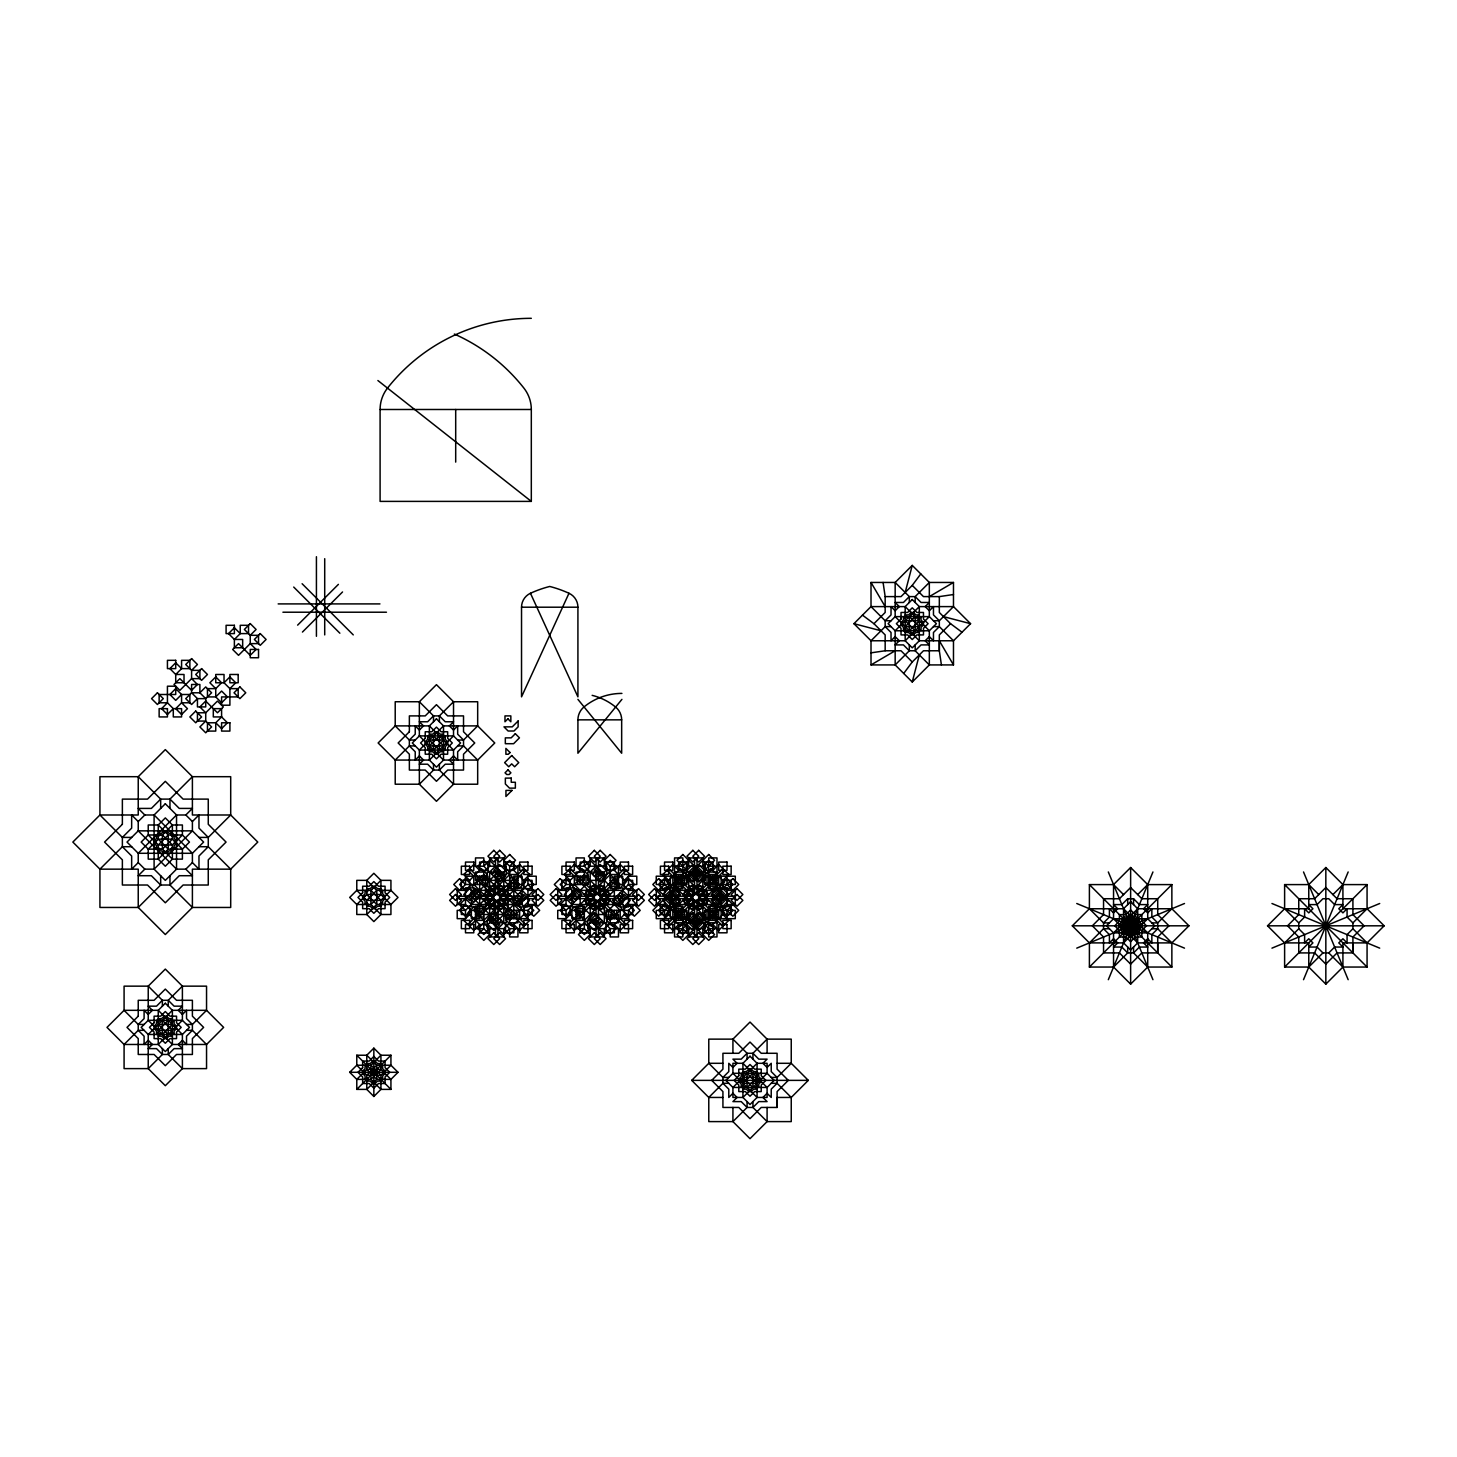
<?xml version="1.0" encoding="UTF-8"?>
<svg xmlns="http://www.w3.org/2000/svg" width="1457" height="1457" viewBox="0 0 1457 1457"><rect width="100%" height="100%" fill="white"/><g stroke="black" fill="none" stroke-linecap="round" stroke-linejoin="round"><path stroke-width="1.5" d="M777.091 1107.447L777.091 1091.584L788.31 1080.366L777.091 1069.147L777.091 1053.284L761.228 1053.284L750.009 1042.065L738.79 1053.284L722.927 1053.284L722.927 1069.147L711.708 1080.366L722.927 1091.584L722.927 1107.447L738.79 1107.447L750.009 1118.666L761.228 1107.447L777.091 1107.447L777.091 1097.449L791.242 1097.449L808.307 1080.366L791.242 1063.3L791.242 1039.132L767.092 1039.132L750.009 1022.067L732.926 1039.132L708.776 1039.132L708.776 1063.3L691.693 1080.366L708.776 1097.449L708.776 1121.599L732.926 1121.599L750.009 1138.682L767.092 1121.599L791.242 1121.599L791.242 1097.449L777.091 1083.298L771.227 1083.298M1157.714 952.914L1157.714 937.033L1168.933 925.814L1157.714 914.614L1157.714 898.732L1141.851 898.732L1130.632 887.532L1119.413 898.732L1103.55 898.732L1103.55 914.614L1092.331 925.814L1103.55 937.033L1103.55 952.914L1119.413 952.914L1130.632 964.115L1141.851 952.914L1157.714 952.914L1157.714 942.898M1352.916 952.914L1352.916 937.033L1364.134 925.814L1352.916 914.614L1352.916 898.732L1337.052 898.732L1325.834 887.532L1314.615 898.732L1298.752 898.732L1298.752 914.614L1287.533 925.814L1298.752 937.033L1298.752 952.914L1314.615 952.914L1325.834 964.115L1337.052 952.914L1352.916 952.914L1352.916 942.898M905.179 592.471L912.246 565.389L929.329 582.454L929.329 616.621L905.179 640.77L871.013 640.77L853.929 623.687L871.013 606.604L905.179 606.604L929.329 630.772L929.329 664.92L912.246 682.003L895.163 664.92L895.163 630.772L919.312 606.604L953.479 606.604L970.562 623.687L953.479 640.77L919.312 640.77L895.163 616.621L895.163 582.454L912.246 565.389M912.246 682.003L919.312 654.922M1108.322 979.687L1152.942 871.96M1303.523 979.687L1348.162 871.96M568.977 593.272L521.533 696.847L521.533 607.205A15.317 15.317 0 0 1 530.457 593.272A113.919 113.919 0 0 1 549.726 586.461A113.919 113.919 0 0 1 568.977 593.272A15.317 15.317 0 0 1 577.919 607.205L577.919 696.847L530.457 593.272M883.088 582.454L885.164 596.605L901.027 596.605L912.246 585.386L920.788 573.912M903.704 673.462L912.246 661.988L923.465 650.769L939.328 650.769L941.404 664.92M621.92 699.36L577.919 753.233L577.919 719.849A16.719 16.719 0 0 1 584.075 706.882A59.828 59.828 0 0 1 621.92 693.405M297.629 625.144L338.406 584.366M302.437 632.065L342.541 591.961M192.397 862.58L185.822 869.155L176.534 869.155L138.233 830.854L138.233 821.548L144.808 814.991L154.096 814.991L192.397 853.292L192.397 862.58L198.972 869.155L198.972 856.006L208.26 846.717L208.26 837.411L230.698 814.991L230.698 776.69L192.397 776.69L165.315 749.608L138.233 776.69L138.233 814.991L99.932 814.991L72.85 842.073L99.932 869.155L138.233 869.155L138.233 907.456L165.315 934.538L192.397 907.456L192.397 869.155L230.698 869.155L257.78 842.073L230.698 814.991L192.397 814.991L192.397 776.69L169.959 799.11L160.671 799.11L138.233 776.69L99.932 776.69L99.932 814.991L122.37 837.411L131.658 837.411M164.095 833.277L164.095 830.854L158.248 824.99L158.248 834.988L148.232 834.988L141.165 842.073L148.232 849.14L158.248 849.14L158.248 859.138L165.315 866.223L172.381 859.138L172.381 849.14L182.398 849.14L189.465 842.073L182.398 834.988L172.381 834.988L172.381 824.99L165.315 817.905L158.248 824.99L148.232 824.99L148.232 834.988L154.096 840.853L156.518 838.431L156.518 834.988L158.248 836.7L158.248 839.141L168.247 849.14L170.669 849.14L172.381 847.428L172.381 844.987L162.383 834.988L159.96 834.988L158.248 836.7M164.095 830.854L161.672 833.277L158.248 833.277L159.96 834.988M156.518 843.275L154.096 843.275L148.232 849.14L148.232 859.138L158.248 859.138L164.095 853.292L164.095 850.852M166.535 833.277L166.535 830.854L172.381 824.99L182.398 824.99L182.398 834.988L176.534 840.853L174.112 840.853M169.959 808.416L169.959 799.11L179.247 808.416L192.397 808.416L185.822 814.991L176.534 814.991L138.233 853.292L138.233 862.58L131.658 869.155L131.658 856.006L122.37 846.717L122.37 837.411L131.658 828.122L131.658 814.991L138.233 821.548M166.535 830.854L168.957 833.277L172.381 833.277L170.669 834.988L168.247 834.988L158.248 844.987L158.248 847.428L156.518 849.14L156.518 845.716L154.096 843.275M170.669 834.988L172.381 836.7L172.381 839.141L162.383 849.14L159.96 849.14L158.248 850.852L161.672 850.852L164.095 853.292M172.381 836.7L174.112 834.988L174.112 838.431L176.534 840.853M185.822 814.991L192.397 821.548L192.397 830.854L154.096 869.155L144.808 869.155L138.233 875.712L151.382 875.712L160.671 885.018L169.959 885.018L192.397 907.456L230.698 907.456L230.698 869.155L208.26 846.717L198.972 846.717M192.397 821.548L198.972 814.991L198.972 828.122L208.26 837.411L198.972 837.411M174.112 843.275L176.534 843.275L182.398 849.14L182.398 859.138L172.381 859.138L166.535 853.292L168.957 850.852L172.381 850.852L170.669 849.14M176.534 843.275L174.112 845.716L174.112 849.14L172.381 847.428M425.225 741.759L427.648 739.336L427.648 735.912L429.378 737.624L431.09 735.912L429.378 734.182L432.802 734.182L435.224 731.76L437.665 731.76L440.087 734.182L443.511 734.182L441.799 735.912L443.511 737.624L445.241 735.912L445.241 739.336L447.663 741.759L447.663 744.199L445.241 746.621L445.241 750.064L443.511 748.333L441.799 750.064L443.511 751.776L440.087 751.776L437.665 754.198L435.224 754.198L432.802 751.776L429.378 751.776L431.09 750.064L429.378 748.333L427.648 750.064L427.648 746.621L425.225 744.199L425.225 741.759L427.648 741.759M154.096 1026.183L156.518 1023.743L156.518 1020.319L158.248 1022.031L159.96 1020.319L158.248 1018.607L161.672 1018.607L164.095 1016.166L166.535 1016.166L168.957 1018.607L172.381 1018.607L170.669 1020.319L172.381 1022.031L174.112 1020.319L174.112 1023.743L176.534 1026.183L176.534 1028.606L174.112 1031.028L174.112 1034.47L172.381 1032.758L170.669 1034.47L172.381 1036.182L168.957 1036.182L166.535 1038.604L164.095 1038.604L161.672 1036.182L158.248 1036.182L159.96 1034.47L158.248 1032.758L156.518 1034.47L156.518 1031.028L154.096 1028.606L154.096 1026.183L156.518 1026.183M366.782 892.085L365.07 890.354L365.07 893.797L362.647 896.219L362.647 898.641L356.783 904.506L356.783 914.504L366.782 914.504L372.646 908.658L375.068 908.658L377.49 906.218L380.933 906.218L379.221 904.506L376.78 904.506L366.782 894.507L366.782 892.085L368.494 890.354L370.934 890.354L380.933 900.371L380.933 902.794L382.645 904.506L382.645 901.082L385.067 898.641L385.067 896.219L390.931 890.354L390.931 880.356L380.933 880.356L373.848 873.289L366.782 880.356L356.783 880.356L356.783 890.354L349.698 897.439L356.783 904.506L366.782 904.506L366.782 914.504L373.848 921.589L380.933 914.504L380.933 904.506L390.931 904.506L398.016 897.439L390.931 890.354L380.933 890.354L380.933 880.356L375.068 886.22L372.646 886.22L366.782 880.356L366.782 890.354L356.783 890.354L362.647 896.219L365.07 896.219M375.068 888.643L375.068 886.22L377.49 888.643L380.933 888.643L379.221 890.354L376.78 890.354L366.782 900.371L366.782 902.794L365.07 904.506L365.07 901.082L362.647 898.641L365.07 898.641M382.645 896.219L385.067 896.219L382.645 893.797L382.645 890.354L380.933 892.085L380.933 894.507L370.934 904.506L368.494 904.506L366.782 906.218L370.224 906.218L372.646 908.658L372.646 906.218M379.221 904.506L380.933 902.794M465.493 890.354L471.358 884.49L465.493 878.644L459.629 884.49L465.493 890.354L457.207 890.354L457.207 904.506L465.493 904.506L471.358 910.37L471.358 918.657L479.644 918.657L479.644 876.203M481.356 880.356L487.221 874.491L481.356 868.627L469.646 880.356L469.646 888.643L463.781 894.507L469.646 900.371L499.66 870.357M492.084 874.491L497.93 868.627M503.794 866.205L509.659 860.34L515.523 866.205L509.659 872.069L503.794 866.205L503.794 857.918L489.643 857.918L489.643 866.205L483.797 872.069L483.797 880.356M495.507 877.934L501.372 872.069M499.66 876.203L505.524 870.357L513.811 870.357L525.522 882.068L519.657 887.932L513.811 882.068M497.93 880.356L503.794 874.491M502.082 878.644L507.947 872.779L519.657 884.49L503.794 900.371L503.794 922.791L497.93 928.655L497.93 936.942M485.509 896.219L495.507 886.22M469.646 914.504L461.359 914.504L461.359 906.218L469.646 906.218L469.646 914.504L463.781 920.369L473.78 930.386L479.644 924.521L487.931 924.521L493.796 930.386L499.66 924.521L469.646 894.507M467.934 924.521L493.796 898.641L471.358 898.641M513.811 878.644L497.93 894.507L497.93 857.918M523.81 868.627L517.945 874.491L509.659 874.491L493.796 890.354L471.358 890.354L471.358 906.928L479.644 906.928M469.646 926.233L475.51 920.369L483.797 920.369L499.66 904.506L522.098 904.506L522.098 887.932L513.811 887.932M479.644 916.234L495.507 900.371L495.507 936.942M525.522 870.357L499.66 896.219L522.098 896.219M523.81 880.356L532.096 880.356L532.096 888.643L523.81 888.643L523.81 880.356L529.674 874.491L519.657 864.493L513.811 870.357L513.811 862.07L505.524 862.07L505.524 870.357L499.66 864.493L493.796 870.357L523.81 900.371M497.93 908.658L507.947 898.641M491.373 916.234L485.509 922.081L473.78 910.37L489.643 894.507L489.643 872.069L495.507 866.205L495.507 857.918M489.643 920.369L495.507 914.504M493.796 918.657L487.931 924.521L487.931 932.808L479.644 932.808L479.644 924.521L467.934 912.792L473.78 906.928L479.644 912.792M492.084 922.791L497.93 916.945M489.643 928.655L483.797 934.52L477.932 928.655L483.797 922.791L489.643 928.655L489.643 936.942L503.794 936.942L503.794 928.655L509.659 922.791L509.659 914.504M493.796 924.521L523.81 894.507L529.674 900.371L523.81 906.218L523.81 914.504L512.081 926.233L506.235 920.369L512.081 914.504M495.507 926.233L501.372 920.369M349.698 1072.297L356.783 1065.231L356.783 1055.232L366.782 1055.232L373.848 1048.148L380.933 1055.232L390.931 1055.232L390.931 1065.231L398.016 1072.297L390.931 1079.382L380.933 1079.382L380.933 1089.381L373.848 1096.465L366.782 1089.381L366.782 1079.382L356.783 1079.382L349.698 1072.297L398.016 1072.297M527.944 904.506L522.098 910.37L527.944 916.234L533.808 910.37L527.944 904.506L536.231 904.506L536.231 890.354L527.944 890.354L522.098 884.49L513.811 884.49M380.933 1077.67L379.221 1079.382L376.78 1079.382L366.782 1069.383L366.782 1066.943L368.494 1065.231L370.934 1065.231L380.933 1075.23L380.933 1077.67L382.645 1079.382L382.645 1075.94L385.067 1073.518L385.067 1071.095L390.931 1065.231L380.933 1065.231L380.933 1055.232L375.068 1061.078L372.646 1061.078L366.782 1055.232L366.782 1065.231L356.783 1065.231L362.647 1071.095L365.07 1071.095M375.068 1063.519L375.068 1061.078L377.49 1063.519L380.933 1063.519L379.221 1065.231L376.78 1065.231L366.782 1075.23L366.782 1077.67L365.07 1079.382L365.07 1075.94L362.647 1073.518L362.647 1071.095L365.07 1068.673L365.07 1065.231L366.782 1066.943M365.07 1073.518L362.647 1073.518L356.783 1079.382L356.783 1089.381L390.931 1055.232M382.645 1071.095L385.067 1071.095L382.645 1068.673L382.645 1065.231L380.933 1066.943L380.933 1069.383L370.934 1079.382L368.494 1079.382L366.782 1081.094L370.224 1081.094L372.646 1083.516L375.068 1083.516L380.933 1089.381L390.931 1089.381L390.931 1079.382L385.067 1073.518L382.645 1073.518M566.045 890.354L571.891 884.49L566.045 878.644L560.18 884.49L566.045 890.354L557.74 890.354L557.74 904.506L566.045 904.506L571.891 910.37L571.891 918.657L580.177 918.657L580.177 910.37L571.891 910.37L566.045 916.234L560.18 910.37L566.045 904.506L566.045 887.932L574.331 887.932L574.331 896.219M581.908 880.356L587.754 874.491L581.908 868.627L570.179 880.356L570.179 888.643L576.043 894.507L570.179 900.371L564.314 894.507L570.179 888.643L561.892 888.643L561.892 880.356L570.179 880.356L564.314 874.491L574.331 864.493L580.177 870.357L588.464 870.357L588.464 862.07L580.177 862.07L580.177 870.357M592.617 874.491L598.481 868.627M590.194 880.356L578.465 892.085L572.601 886.22L584.33 874.491L600.193 890.354L622.631 890.354L628.495 896.219L636.782 896.219M594.329 876.203L600.193 870.357M604.327 866.205L610.192 860.34L616.056 866.205L610.192 872.069L604.327 866.205L604.327 857.918L590.194 857.918L590.194 866.205L584.33 872.069L576.043 872.069L576.043 880.356L584.33 880.356L584.33 872.069L578.465 866.205L584.33 860.34L590.194 866.205L606.768 866.205L606.768 874.491L598.481 874.491M596.04 877.934L601.905 872.069M584.33 894.507L594.329 884.49M598.481 880.356L604.327 874.491M586.042 896.219L596.04 886.22M570.179 914.504L561.892 914.504L561.892 906.218L570.179 906.218L570.179 914.504L564.314 920.369L574.331 930.386L580.177 924.521L588.464 924.521L594.329 930.386L600.193 924.521L594.329 918.657L588.464 924.521L588.464 932.808L580.177 932.808L580.177 924.521L568.467 912.792L574.331 906.928L580.177 912.792M568.467 924.521L594.329 898.641L571.891 898.641M614.344 878.644L598.481 894.507L598.481 857.918M624.343 868.627L618.478 874.491L610.192 874.491L594.329 890.354L571.891 890.354L571.891 906.928L580.177 906.928L580.177 890.354M570.179 926.233L576.043 920.369L584.33 920.369L600.193 904.506L622.631 904.506L622.631 887.932L614.344 887.932L614.344 904.506M580.177 916.234L596.04 900.371L596.04 936.942M626.055 870.357L600.193 896.219L622.631 896.219M862.471 615.145L873.945 623.687L885.164 612.468L885.164 596.605M624.343 880.356L632.629 880.356L632.629 888.643L624.343 888.643L624.343 880.356L630.207 874.491L620.208 864.493L614.344 870.357L606.057 870.357L600.193 876.203L594.329 870.357L600.193 864.493L606.057 870.357L606.057 862.07L614.344 862.07L614.344 870.357L626.055 882.068L620.208 887.932L614.344 882.068M598.481 908.658L608.48 898.641M590.194 920.369L596.04 914.504M600.193 910.37L610.192 900.371M592.617 922.791L598.481 916.945M590.194 928.655L584.33 934.52L578.465 928.655L584.33 922.791L590.194 928.655L590.194 936.942L604.327 936.942L604.327 928.655L610.192 922.791L610.192 914.504L618.478 914.504L618.478 922.791L610.192 922.791L616.056 928.655L610.192 934.52L604.327 928.655L587.754 928.655L587.754 920.369L596.04 920.369M594.329 924.521L600.193 918.657M604.327 914.504L616.056 902.794L621.92 908.658L610.192 920.369L594.329 904.506L571.891 904.506L566.045 898.641L557.74 898.641M596.04 926.233L601.905 920.369M901.027 622.485L903.449 620.045L903.449 616.621L905.179 618.333L906.891 616.621L905.179 614.909L908.603 614.909L911.026 612.468L913.466 612.468L915.888 614.909L919.312 614.909L917.6 616.621L919.312 618.333L921.043 616.621L921.043 620.045L923.465 622.485L923.465 624.907L921.043 627.33L921.043 630.772L919.312 629.042L917.6 630.772L919.312 632.484L915.888 632.484L913.466 634.906L911.026 634.906L908.603 632.484L905.179 632.484L906.891 630.772L905.179 629.042L903.449 630.772L903.449 627.33L901.027 624.907L901.027 622.485L903.449 622.485M612.632 914.504L606.768 920.369L612.632 926.233L624.343 914.504L624.343 906.218L618.478 900.371L624.343 894.507L630.207 900.371L624.343 906.218L632.629 906.218L632.629 914.504L624.343 914.504L630.207 920.369L620.208 930.386L614.344 924.521L606.057 924.521L606.057 932.808L614.344 932.808L614.344 924.521M628.495 904.506L622.631 910.37L628.495 916.234L634.341 910.37L628.495 904.506L636.782 904.506L636.782 890.354L628.495 890.354L622.631 884.49L622.631 876.203L614.344 876.203L614.344 884.49L622.631 884.49L628.495 878.644L634.341 884.49L628.495 890.354L628.495 906.928L620.208 906.928L620.208 898.641M658.691 890.354L664.538 884.49L664.538 876.203M688.706 860.34L682.841 866.205L674.555 866.205M670.402 918.657L670.402 910.37L664.538 904.506L656.251 904.506L656.251 890.354L664.538 890.354L670.402 884.49L670.402 876.203M674.555 872.069L682.841 872.069L688.706 866.205L688.706 857.918L702.839 857.918L702.839 866.205L708.703 872.069L716.99 872.069M662.826 894.507L668.69 888.643L668.69 880.356L662.826 874.491L672.824 864.493L678.689 870.357L686.976 870.357L692.84 864.493M671.112 886.22L684.553 872.779M664.538 896.219L670.402 890.354L692.84 890.354L708.703 874.491L716.99 874.491M678.689 882.068L672.824 887.932L672.824 896.219M680.419 880.356L686.265 874.491L694.552 874.491M694.552 866.205L688.706 872.069L688.706 894.507L672.824 910.37L672.824 918.657M666.978 898.641L672.824 892.795M691.128 874.491L696.992 868.627M664.538 904.506L658.691 910.37L664.538 916.234L670.402 910.37M668.69 900.371L674.555 894.507M692.84 876.203L698.704 870.357M702.839 866.205L708.703 860.34L714.567 866.205L708.703 872.069M670.402 902.083L676.267 896.219M694.552 877.934L700.416 872.069M962.021 632.229L950.547 623.687L939.328 634.906L939.328 650.769L939.328 640.77L953.479 664.92L929.329 664.92L915.178 650.769L915.178 644.905M672.824 904.506L678.689 898.641M682.841 894.507L692.84 884.49M696.992 880.356L702.839 874.491M684.553 896.219L694.552 886.22M662.826 900.371L668.69 906.218L668.69 914.504L662.826 920.369L672.824 930.386L678.689 924.521L686.976 924.521L692.84 930.386M698.704 864.493L704.569 870.357L712.855 870.357L718.702 864.493L728.719 874.491L722.854 880.356L722.854 888.643L728.719 894.507M666.978 924.521L692.84 898.641L656.251 898.641M722.854 868.627L696.992 894.507L696.992 857.918M668.69 926.233L694.552 900.371L694.552 936.942M724.566 870.357L698.704 896.219L735.293 896.219M682.841 922.791L676.977 928.655L682.841 934.52L688.706 928.655L682.841 922.791L674.555 922.791M696.992 908.658L706.991 898.641M721.142 884.49L727.007 878.644L732.853 884.49L727.007 890.354L721.142 884.49L721.142 876.203M688.706 920.369L694.552 914.504M698.704 910.37L708.703 900.371M712.855 896.219L718.702 890.354M691.128 922.791L696.992 916.945M715.278 898.641L721.142 892.795M692.84 924.521L698.704 918.657M716.99 900.371L722.854 894.507M694.552 926.233L700.416 920.369M718.702 902.083L724.566 896.219M696.992 928.655L702.839 922.791L702.839 900.371L718.702 884.49L718.702 876.203M711.125 914.504L705.279 920.369L696.992 920.369M712.855 912.792L718.702 906.928L718.702 898.641M727.007 898.641L721.142 904.506L698.704 904.506L682.841 920.369L674.555 920.369M698.704 930.386L704.569 924.521L712.855 924.521L718.702 930.386L728.719 920.369L722.854 914.504L722.854 906.218L728.719 900.371M706.991 922.081L720.432 908.658M688.706 928.655L688.706 936.942L702.839 936.942L702.839 928.655L708.703 922.791L716.99 922.791M721.142 918.657L721.142 910.37L727.007 904.506L735.293 904.506L735.293 890.354L727.007 890.354M702.839 934.52L708.703 928.655L716.99 928.655M732.853 904.506L727.007 910.37L727.007 918.657M738.79 1079.163L741.212 1076.723L741.212 1073.299L742.924 1075.011L744.654 1073.299L742.924 1071.587L746.366 1071.587L748.789 1069.147L751.211 1069.147L753.651 1071.587L757.075 1071.587L755.363 1073.299L757.075 1075.011L758.787 1073.299L758.787 1076.723L761.228 1079.163L761.228 1081.586L758.787 1084.008L758.787 1087.45L757.075 1085.72L755.363 1087.45L757.075 1089.162L753.651 1089.162L751.211 1091.584L748.789 1091.584L746.366 1089.162L742.924 1089.162L744.654 1087.45L742.924 1085.72L741.212 1087.45L741.212 1084.008L738.79 1081.586L738.79 1079.163L741.212 1079.163M1072.316 925.814L1089.399 908.749L1123.547 908.749L1147.715 932.899L1147.715 967.047L1130.632 984.131L1113.549 967.047L1113.549 932.899L1137.698 908.749L1171.865 908.749L1188.93 925.814L1171.865 942.898L1137.698 942.898L1113.549 918.748L1113.549 884.599L1130.632 867.516L1147.715 884.599L1147.715 918.748L1123.547 942.898L1089.399 942.898L1072.316 925.814L1188.93 925.814M1133.564 947.05L1133.564 952.914L1147.715 967.047L1171.865 967.047L1171.865 942.898L1157.714 928.746L1157.714 922.9L1151.85 917.036L1151.85 908.749L1147.715 912.883L1143.563 908.749L1147.715 904.597L1139.41 904.597L1133.564 898.732L1127.7 898.732L1121.835 904.597L1113.549 904.597L1117.701 908.749L1113.549 912.883L1109.414 908.749L1109.414 917.036L1103.55 922.9L1103.55 928.746L1089.399 942.898L1089.399 967.047L1113.549 967.047L1127.7 952.914L1127.7 947.05M1137.698 894.598L1147.715 884.599L1171.865 884.599L1171.865 908.749L1157.714 922.9L1151.85 922.9M1119.413 924.612L1121.835 922.19L1121.835 918.748L1123.547 920.46L1125.278 918.748L1123.547 917.036L1126.989 917.036L1129.412 914.614L1131.834 914.614L1134.274 917.036L1137.698 917.036L1135.986 918.748L1137.698 920.46L1139.41 918.748L1139.41 922.19L1141.851 924.612L1141.851 927.034L1139.41 929.457L1139.41 932.899L1137.698 931.187L1135.986 932.899L1137.698 934.611L1134.274 934.611L1131.834 937.033L1129.412 937.033L1126.989 934.611L1123.547 934.611L1125.278 932.899L1123.547 931.187L1121.835 932.899L1121.835 929.457L1119.413 927.034L1119.413 924.612L1121.835 924.612M1089.399 967.047L1171.865 884.599M1267.535 925.814L1284.619 908.749L1284.619 884.599L1308.768 884.599L1325.834 867.516L1342.917 884.599L1342.917 908.749L1367.067 908.749L1384.15 925.814L1367.067 942.898L1342.917 942.898L1342.917 967.047L1325.834 984.131L1308.768 967.047L1284.619 967.047L1284.619 942.898L1267.535 925.814L1384.15 925.814M1298.752 922.9L1304.616 917.036L1304.616 908.749L1308.768 912.883L1312.903 908.749L1308.768 904.597L1317.055 904.597L1322.92 898.732L1328.766 898.732L1334.63 904.597L1342.917 904.597L1338.783 908.749L1342.917 912.883L1347.069 908.749L1347.069 917.036L1352.916 922.9L1352.916 928.746L1367.067 942.898L1367.067 967.047L1342.917 967.047L1328.766 952.914L1322.92 952.914L1308.768 967.047L1308.768 942.898L1284.619 942.898L1298.752 928.746L1298.752 922.9L1284.619 908.749L1308.768 908.749L1308.768 884.599L1318.767 894.598M1332.918 894.598L1342.917 884.599L1367.067 884.599L1367.067 908.749L1352.916 922.9M1284.619 967.047L1367.067 884.599M1328.766 952.914L1334.63 947.05L1342.917 947.05L1338.783 942.898L1342.917 938.763L1347.069 942.898L1347.069 934.611L1352.916 928.746M929.329 596.605L953.479 582.454L953.479 606.604L939.328 620.755L939.328 626.619L953.479 640.77L953.479 664.92M953.479 582.454L929.329 582.454L915.178 596.605L909.314 596.605L895.163 582.454L871.013 582.454L871.013 606.604L885.164 620.755L885.164 626.619L871.013 640.77L871.013 664.92L895.163 650.769M1076.759 948.143L1184.505 903.504M1271.961 948.143L1379.706 903.504M912.246 585.386L923.465 596.605L939.328 596.605L953.479 594.529M871.013 652.845L885.164 650.769L901.027 650.769L912.246 661.988M380.095 409.49L531.313 409.49L531.313 501.39L380.095 501.39L380.095 409.49A34.567 34.567 0 0 1 387.507 388.09A183.072 183.072 0 0 1 531.313 318.318M278.16 603.908L379.949 603.908M521.533 607.205L577.919 607.205M282.913 612.213L386.469 612.213M891.028 620.755L885.164 620.755L891.028 614.909L891.028 606.604L895.163 610.756L899.315 606.604L895.163 602.47L903.449 602.47L909.314 596.605L909.314 602.47M933.463 620.755L939.328 620.755L933.463 614.909L933.463 606.604L929.329 610.756L925.177 606.604L929.329 602.47L921.043 602.47L915.178 596.605L915.178 602.47M921.043 622.485L923.465 622.485M901.027 624.907L903.449 624.907M921.043 624.907L923.465 624.907M891.028 626.619L885.164 626.619L891.028 632.484L891.028 640.77L895.163 636.618L899.315 640.77L895.163 644.905L903.449 644.905L909.314 650.769L915.178 650.769L921.043 644.905L929.329 644.905L925.177 640.77L929.329 636.618L933.463 640.77L933.463 632.484L939.328 626.619L933.463 626.619M871.013 664.92L895.163 664.92L909.314 650.769L909.314 644.905M577.919 719.849L621.665 719.849L621.665 753.233L577.919 699.36M415.227 740.047L409.362 740.047L395.211 725.896L395.211 701.746L419.361 701.746L436.444 684.663L453.528 701.746L453.528 735.912L429.378 760.062L395.211 760.062L378.128 742.979L395.211 725.896L429.378 725.896L453.528 750.064L453.528 784.212L436.444 801.295L419.361 784.212L419.361 750.064L443.511 725.896L477.677 725.896L494.761 742.979L477.677 760.062L443.511 760.062L419.361 735.912L419.361 701.746L433.512 715.897L439.377 715.897L453.528 701.746L477.677 701.746L477.677 725.896L463.526 740.047L457.662 740.047M445.241 741.759L447.663 741.759M425.225 744.199L427.648 744.199M445.241 744.199L447.663 744.199M415.227 745.911L409.362 745.911L395.211 760.062L395.211 784.212L419.361 784.212L433.512 770.061L433.512 764.197M457.662 745.911L463.526 745.911L477.677 760.062L477.677 784.212L453.528 784.212L439.377 770.061L439.377 764.197M154.096 840.853L156.518 840.853M131.658 846.717L122.37 846.717L99.932 869.155L99.932 907.456L138.233 907.456L160.671 885.018L160.671 875.712M716.99 866.205L708.703 866.205L702.839 860.34M479.644 870.357L487.931 870.357L487.931 862.07L479.644 862.07L479.644 870.357L473.78 864.493L463.781 874.491L469.646 880.356L461.359 880.356L461.359 888.643L469.646 888.643L475.51 894.507M686.265 872.069L705.279 872.069M497.93 874.491L506.235 874.491L506.235 866.205L489.643 866.205L483.797 860.34L477.932 866.205L483.797 872.069L475.51 872.069L475.51 880.356L517.945 880.356M674.555 874.491L682.841 874.491L698.704 890.354L721.142 890.354L727.007 896.219M696.992 874.491L705.279 874.491L711.125 880.356M509.659 877.934L517.945 877.934M610.192 877.934L618.478 877.934M674.555 877.934L682.841 877.934M708.703 877.934L716.99 877.934M604.327 880.356L587.754 880.356L587.754 872.069L604.327 872.069L604.327 894.507L620.208 910.37L620.208 918.657L626.055 924.521M610.192 880.356L618.478 880.356M668.69 880.356L660.403 880.356L660.403 888.643L668.69 888.643M674.555 880.356L682.841 880.356M708.703 880.356L716.99 880.356M722.854 880.356L731.141 880.356L731.141 888.643L722.854 888.643M509.659 882.778L517.945 882.778M610.192 882.778L618.478 882.778M674.555 882.778L682.841 882.778M708.703 882.778L716.99 882.778M1109.414 922.9L1103.55 922.9L1089.399 908.749L1089.399 884.599L1113.549 884.599L1123.547 894.598M509.659 886.22L517.945 886.22M590.194 886.22L604.327 886.22M610.192 886.22L618.478 886.22M674.555 886.22L682.841 886.22M688.706 886.22L702.839 886.22M708.703 886.22L716.99 886.22M489.643 888.643L503.794 888.643M590.194 888.643L604.327 888.643M688.706 888.643L702.839 888.643M457.207 896.219L493.796 896.219L477.932 880.356M536.231 896.219L527.944 896.219L522.098 890.354L499.66 890.354L483.797 874.491L472.068 886.22L477.932 892.085M557.74 896.219L594.329 896.219L578.465 880.356M656.251 896.219L692.84 896.219L666.978 870.357M382.645 898.641L385.067 898.641L390.931 904.506L390.931 914.504L380.933 914.504L375.068 908.658L375.068 906.218M457.207 898.641L465.493 898.641L471.358 904.506L493.796 904.506L509.659 920.369L521.387 908.658L515.523 902.794M536.231 898.641L499.66 898.641L515.523 914.504M636.782 898.641L600.193 898.641L616.056 914.504M735.293 898.641L698.704 898.641L724.566 924.521M489.643 906.218L503.794 906.218M590.194 906.218L604.327 906.218M668.69 906.218L660.403 906.218L660.403 914.504L668.69 914.504M688.706 906.218L702.839 906.218M722.854 906.218L731.141 906.218L731.141 914.504L722.854 914.504M475.51 908.658L483.797 908.658M576.043 908.658L584.33 908.658M590.194 908.658L604.327 908.658M674.555 908.658L682.841 908.658M688.706 908.658L702.839 908.658M708.703 908.658L716.99 908.658M479.644 910.37L471.358 910.37L465.493 916.234L459.629 910.37L465.493 904.506L465.493 887.932L473.78 887.932L473.78 896.219M475.51 912.082L483.797 912.082M576.043 912.082L584.33 912.082M674.555 912.082L682.841 912.082M708.703 912.082L716.99 912.082M475.51 914.504L517.945 914.504L517.945 922.791L509.659 922.791L515.523 928.655L509.659 934.52L503.794 928.655L487.221 928.655L487.221 920.369L495.507 920.369M576.043 914.504L584.33 914.504M590.194 914.504L606.768 914.504L606.768 922.791L590.194 922.791L590.194 900.371L574.331 884.49L574.331 876.203L568.467 870.357M674.555 914.504L682.841 914.504M708.703 914.504L716.99 914.504M475.51 916.945L483.797 916.945M576.043 916.945L584.33 916.945M674.555 916.945L682.841 916.945M708.703 916.945L716.99 916.945M694.552 920.369L686.265 920.369L680.419 914.504M716.99 920.369L708.703 920.369L692.84 904.506L670.402 904.506L664.538 898.641M686.265 922.791L705.279 922.791M513.811 924.521L505.524 924.521L505.524 932.808L513.811 932.808L513.811 924.521L519.657 930.386L529.674 920.369L523.81 914.504L532.096 914.504L532.096 906.218L523.81 906.218L517.945 900.371M1139.41 924.612L1141.851 924.612M1119.413 927.034L1121.835 927.034M1139.41 927.034L1141.851 927.034M674.555 928.655L682.841 928.655L688.706 934.52M1109.414 928.746L1103.55 928.746L1109.414 934.611L1109.414 942.898L1113.549 938.763L1117.701 942.898L1113.549 947.05L1121.835 947.05L1127.7 952.914L1133.564 952.914L1139.41 947.05L1147.715 947.05L1143.563 942.898L1147.715 938.763L1151.85 942.898L1151.85 934.611L1157.714 928.746L1151.85 928.746M144.097 1024.453L138.233 1024.453L124.082 1010.32L124.082 986.152L148.232 986.152L165.315 969.087L182.398 986.152L182.398 1020.319L158.248 1044.469L124.082 1044.469L106.998 1027.385L124.082 1010.32L158.248 1010.32L182.398 1034.47L182.398 1068.618L165.315 1085.702L148.232 1068.618L148.232 1034.47L172.381 1010.32L206.548 1010.32L223.631 1027.385L206.548 1044.469L172.381 1044.469L148.232 1020.319L148.232 986.152L162.383 1000.303L168.247 1000.303L182.398 986.152L206.548 986.152L206.548 1010.32L192.397 1024.453L186.532 1024.453M174.112 1026.183L176.534 1026.183M154.096 1028.606L156.518 1028.606M174.112 1028.606L176.534 1028.606M144.097 1030.318L138.233 1030.318L124.082 1044.469L124.082 1068.618L148.232 1068.618L162.383 1054.467L162.383 1048.621M186.532 1030.318L192.397 1030.318L206.548 1044.469L206.548 1068.618L182.398 1068.618L168.247 1054.467L168.247 1048.621M722.927 1063.3L708.776 1063.3L722.927 1077.433L728.791 1077.433M777.091 1063.3L791.242 1063.3L777.091 1077.433L777.091 1083.298L771.227 1089.162L771.227 1097.449L767.092 1093.296L762.94 1097.449L767.092 1101.601L758.787 1101.601L752.941 1107.447L747.077 1107.447L732.926 1121.599L732.926 1107.447M771.227 1077.433L777.091 1077.433L771.227 1071.587L771.227 1063.3L767.092 1067.435L762.94 1063.3L767.092 1059.148L758.787 1059.148L752.941 1053.284L747.077 1053.284L732.926 1039.132L732.926 1053.284M758.787 1079.163L761.228 1079.163M691.693 1080.366L808.307 1080.366M738.79 1081.586L741.212 1081.586M758.787 1081.586L761.228 1081.586M728.791 1083.298L722.927 1083.298L708.776 1097.449L722.927 1097.449M356.783 1089.381L366.782 1089.381L372.646 1083.516L372.646 1081.094M943.48 616.621L970.562 623.687M853.929 623.687L881.03 630.772M1271.961 903.504L1379.706 948.143M1076.759 903.504L1184.505 948.143M377.891 380.532L531.313 501.39M1284.619 884.599L1367.067 967.047M1298.752 928.746L1304.616 934.611L1304.616 942.898L1308.768 938.763L1312.903 942.898L1308.768 947.05L1317.055 947.05L1322.92 952.914M950.547 623.687L939.328 612.468L939.328 596.605M873.945 623.687L885.164 634.906L885.164 650.769M1089.399 884.599L1171.865 967.047M732.853 890.354L727.007 884.49L727.007 876.203M706.991 872.779L720.432 886.22M696.992 866.205L702.839 872.069L702.839 894.507L718.702 910.37L718.702 918.657M712.855 882.068L718.702 887.932L718.702 896.219M694.552 868.627L700.416 874.491M718.702 892.795L724.566 898.641M688.706 866.205L682.841 860.34L676.977 866.205L682.841 872.069M692.84 870.357L698.704 876.203M716.99 894.507L722.854 900.371M727.007 904.506L732.853 910.37L727.007 916.234L721.142 910.37M691.128 872.069L696.992 877.934M715.278 896.219L721.142 902.083M688.706 874.491L694.552 880.356M698.704 884.49L708.703 894.507M712.855 898.641L718.702 904.506M696.992 886.22L706.991 896.219M668.69 868.627L694.552 894.507L694.552 857.918M722.854 926.233L696.992 900.371L696.992 936.942M670.402 884.49L664.538 878.644L658.691 884.49L664.538 890.354M684.553 898.641L694.552 908.658M708.703 922.791L714.567 928.655L708.703 934.52L702.839 928.655M672.824 890.354L678.689 896.219M682.841 900.371L692.84 910.37M696.992 914.504L702.839 920.369M670.402 892.795L676.267 898.641M694.552 916.945L700.416 922.791M668.69 894.507L674.555 900.371M692.84 918.657L698.704 924.521M666.978 896.219L672.824 902.083M691.128 920.369L696.992 926.233M678.689 912.792L672.824 906.928L672.824 898.641M694.552 928.655L688.706 922.791L688.706 900.371L672.824 884.49L672.824 876.203M671.112 908.658L684.553 922.081M658.691 904.506L664.538 910.37L664.538 918.657M620.208 892.795L626.055 898.641M614.344 890.354L602.615 878.644L608.48 872.779L620.208 884.49L604.327 900.371L604.327 922.791L598.481 928.655L598.481 936.942M618.478 894.507L624.343 900.371M616.766 896.219L622.631 902.083M302.109 583.729L353.268 634.888M600.193 884.49L610.192 894.507M614.344 898.641L620.208 904.506M598.481 886.22L608.48 896.219M293.713 587.062L339.863 633.212M570.179 868.627L596.04 894.507L596.04 872.069M624.343 926.233L598.481 900.371L598.481 922.791M586.042 898.641L596.04 908.658M574.331 890.354L580.177 896.219M584.33 900.371L594.329 910.37M571.891 892.795L577.755 898.641M570.179 894.507L576.043 900.371M580.177 904.506L591.906 916.234L586.042 922.081L574.331 910.37L590.194 894.507L590.194 872.069L596.04 866.205L596.04 857.918M568.467 896.219L574.331 902.083M519.657 892.795L525.522 898.641M516.233 896.219L522.098 902.083M513.811 898.641L519.657 904.506M497.93 886.22L507.947 896.219M469.646 868.627L495.507 894.507L495.507 872.069M525.522 924.521L519.657 918.657L519.657 910.37L503.794 894.507L503.794 872.069L487.221 872.069L487.221 880.356M467.934 870.357L473.78 876.203L473.78 884.49L489.643 900.371L489.643 922.791L506.235 922.791L506.235 914.504M523.81 926.233L497.93 900.371L497.93 922.791M485.509 898.641L495.507 908.658M473.78 890.354L479.644 896.219M471.358 892.795L477.222 898.641M467.934 896.219L473.78 902.083M379.221 890.354L380.933 892.085M368.494 890.354L366.782 888.643L370.224 888.643L372.646 886.22L372.646 888.643M366.782 902.794L368.494 904.506M144.808 814.991L138.233 808.416L151.382 808.416L160.671 799.11L160.671 808.416M185.822 869.155L192.397 875.712L179.247 875.712L169.959 885.018L169.959 875.712M379.221 1065.231L380.933 1066.943M158.248 847.428L159.96 849.14M368.494 1065.231L366.782 1063.519L370.224 1063.519L372.646 1061.078L372.646 1063.519M356.783 1055.232L390.931 1089.381M379.221 1079.382L380.933 1081.094L377.49 1081.094L375.068 1083.516L375.068 1081.094M366.782 1077.67L368.494 1079.382M138.233 862.58L144.808 869.155M871.013 582.454L885.164 606.604M1303.523 871.96L1348.162 979.687M1108.322 871.96L1152.942 979.687M1325.834 867.516L1325.834 984.131M1133.564 898.732L1133.564 904.597M1131.834 914.614L1131.834 917.036M1131.834 934.611L1131.834 937.033M1130.632 867.516L1130.632 984.131M1129.412 914.614L1129.412 917.036M1129.412 934.611L1129.412 937.033M1127.7 898.732L1127.7 904.597M913.466 612.468L913.466 614.909M913.466 632.484L913.466 634.906M911.026 612.468L911.026 614.909M911.026 632.484L911.026 634.906M767.092 1053.284L767.092 1039.132L752.941 1053.284L752.941 1059.148M767.092 1107.447L767.092 1121.599L752.941 1107.447L752.941 1101.601M751.211 1069.147L751.211 1071.587M751.211 1089.162L751.211 1091.584M748.789 1069.147L748.789 1071.587M748.789 1089.162L748.789 1091.584M747.077 1059.148L747.077 1053.284L741.212 1059.148L732.926 1059.148L737.078 1063.3L732.926 1067.435L728.791 1063.3L728.791 1071.587L722.927 1077.433L722.927 1083.298L728.791 1089.162L728.791 1097.449L732.926 1093.296L737.078 1097.449L732.926 1101.601L741.212 1101.601L747.077 1107.447L747.077 1101.601M721.142 887.932L721.142 906.928M715.278 876.203L715.278 884.49M715.278 910.37L715.278 918.657M712.855 870.357L712.855 862.07L704.569 862.07L704.569 870.357M712.855 876.203L712.855 884.49M712.855 910.37L712.855 918.657M712.855 924.521L712.855 932.808L704.569 932.808L704.569 924.521M710.415 876.203L710.415 884.49M710.415 910.37L710.415 918.657M706.991 876.203L706.991 884.49M706.991 890.354L706.991 904.506M706.991 910.37L706.991 918.657M704.569 890.354L704.569 904.506M686.976 870.357L686.976 862.07L678.689 862.07L678.689 870.357M686.976 890.354L686.976 904.506M686.976 924.521L686.976 932.808L678.689 932.808L678.689 924.521M684.553 876.203L684.553 884.49M684.553 890.354L684.553 904.506M684.553 910.37L684.553 918.657M681.129 876.203L681.129 884.49M681.129 910.37L681.129 918.657M678.689 876.203L678.689 884.49M678.689 910.37L678.689 918.657M676.267 876.203L676.267 884.49M676.267 910.37L676.267 918.657M670.402 887.932L670.402 906.928M616.766 910.37L616.766 918.657M614.344 910.37L614.344 918.657M611.922 910.37L611.922 918.657M608.48 890.354L608.48 904.506M608.48 910.37L608.48 918.657M606.057 890.354L606.057 904.506M588.464 890.354L588.464 904.506M586.042 876.203L586.042 884.49M586.042 890.354L586.042 904.506M582.618 876.203L582.618 884.49M580.177 876.203L580.177 884.49M577.755 876.203L577.755 884.49M519.657 898.641L519.657 906.928L527.944 906.928L527.944 890.354L533.808 884.49L527.944 878.644L522.098 884.49L522.098 876.203L513.811 876.203L513.811 918.657M516.233 910.37L516.233 918.657M511.371 910.37L511.371 918.657M507.947 910.37L507.947 918.657M505.524 890.354L505.524 904.506M487.931 890.354L487.931 904.506M485.509 876.203L485.509 884.49M482.067 876.203L482.067 884.49M477.222 876.203L477.222 884.49M455.695 409.49L455.695 462.106M439.377 721.761L439.377 715.897L445.241 721.761L453.528 721.761L449.375 725.896L453.528 730.048L457.662 725.896L457.662 734.182L463.526 740.047L463.526 745.911L457.662 751.776L457.662 760.062L453.528 755.91L449.375 760.062L453.528 764.197L445.241 764.197L439.377 770.061L433.512 770.061L427.648 764.197L419.361 764.197L423.513 760.062L419.361 755.91L415.227 760.062L415.227 751.776L409.362 745.911L409.362 740.047L415.227 734.182L415.227 725.896L419.361 730.048L423.513 725.896L419.361 721.761L427.648 721.761L433.512 715.897L433.512 721.761M437.665 731.76L437.665 734.182M437.665 751.776L437.665 754.198M435.224 731.76L435.224 734.182M435.224 751.776L435.224 754.198M373.848 1048.148L373.848 1096.465M324.711 558.687L324.711 634.906M316.424 556.72L316.424 636.29M168.247 1006.168L168.247 1000.303L174.112 1006.168L182.398 1006.168L178.246 1010.32L182.398 1014.454L186.532 1010.32L186.532 1018.607L192.397 1024.453L192.397 1030.318L186.532 1036.182L186.532 1044.469L182.398 1040.334L178.246 1044.469L182.398 1048.621L174.112 1048.621L168.247 1054.467L162.383 1054.467L156.518 1048.621L148.232 1048.621L152.384 1044.469L148.232 1040.334L144.097 1044.469L144.097 1036.182L138.233 1030.318L138.233 1024.453L144.097 1018.607L144.097 1010.32L148.232 1014.454L152.384 1010.32L148.232 1006.168L156.518 1006.168L162.383 1000.303L162.383 1006.168M166.535 850.852L166.535 853.292M166.535 1016.166L166.535 1018.607M166.535 1036.182L166.535 1038.604M164.095 1016.166L164.095 1018.607M164.095 1036.182L164.095 1038.604M454.347 334.054A183.072 183.072 0 0 1 523.883 388.09A34.567 34.567 0 0 1 531.313 409.49M592.143 695.353A59.591 59.591 0 0 1 615.619 707.064A16.482 16.482 0 0 1 621.665 719.849M175.714 662.771L169.868 668.617L175.714 674.482L184.019 674.482L184.019 682.768L175.714 682.768L175.714 674.482L181.579 668.617L189.865 668.617L189.865 660.331L181.579 660.331L181.579 668.617L175.714 662.771M157.429 692.785L151.564 698.632L157.429 704.496L163.293 698.632L157.429 692.785M191.596 658.619L185.731 664.483L191.596 670.347L199.882 670.347L199.882 678.634L191.596 678.634L179.867 690.345L174.002 684.48L179.867 678.634L191.596 690.345L197.442 684.48L191.596 678.634L191.596 670.347L197.442 664.483L191.596 658.619M234.377 627.73L228.512 633.595L234.377 639.459L242.663 639.459L242.663 647.746L234.377 647.746L234.377 639.459L240.241 633.595L240.241 625.308L248.528 625.308L248.528 633.595L240.241 633.595L234.377 627.73M175.714 688.633L169.868 694.497L175.714 700.362L181.579 694.497L189.865 694.497L189.865 702.784L181.579 702.784L175.714 708.648L181.579 714.495L187.443 708.648L181.579 702.784L181.579 694.497L175.714 688.633M167.428 702.784L161.581 708.648L167.428 714.495L173.292 708.648L181.579 708.648L181.579 716.935L173.292 716.935L173.292 708.648L167.428 702.784L167.428 686.211L175.714 686.211L175.714 694.497L159.141 694.497L159.141 702.784L167.428 702.784M201.594 668.617L195.73 674.482L201.594 680.346L207.459 674.482L201.594 668.617M250.24 623.596L244.375 629.46L250.24 635.307L250.24 643.612L238.529 655.322L232.665 649.458L238.529 643.612L250.24 655.322L256.104 649.458L250.24 643.612L258.526 643.612L258.526 635.307L250.24 635.307L256.104 629.46L250.24 623.596M191.596 692.785L185.731 698.632L191.596 704.496L197.442 698.632L205.728 698.632L211.593 692.785L205.728 686.921L199.882 692.785L191.596 692.785L191.596 684.48L199.882 684.48L199.882 692.785L205.728 698.632L205.728 706.918L197.442 706.918L197.442 698.632L191.596 692.785M215.745 676.904L209.881 682.768L215.745 688.633L215.745 696.92L221.591 702.784L227.456 696.92L221.591 691.055L215.745 696.92L207.459 696.92L207.459 688.633L215.745 688.633L221.591 682.768L215.745 676.904M260.238 633.595L254.392 639.459L260.238 645.324L266.103 639.459L260.238 633.595M195.73 711.071L189.865 716.935L195.73 722.781L201.594 716.935L195.73 711.071M205.728 701.072L199.882 706.918L205.728 712.783L205.728 721.069L211.593 726.934L205.728 732.798L199.882 726.934L205.728 721.069L197.442 721.069L197.442 712.783L205.728 712.783L217.457 701.072L223.322 706.918L217.457 712.783L205.728 701.072M229.896 676.904L224.032 682.768L215.745 682.768L215.745 674.482L224.032 674.482L224.032 682.768L229.896 688.633L229.896 705.206L221.591 705.206L221.591 696.92L238.183 696.92L238.183 688.633L229.896 688.633L235.743 682.768L229.896 676.904M239.895 686.921L234.031 692.785L239.895 698.632L245.759 692.785L239.895 686.921M221.591 716.935L215.745 722.781L207.459 722.781L207.459 731.086L215.745 731.086L215.745 722.781L221.591 728.646L227.456 722.781L221.591 716.935L213.305 716.935L213.305 708.648L221.591 708.648L221.591 716.935M122.37 824.28L104.576 842.073L122.37 859.849L122.37 885.018L147.521 885.018L165.315 902.794L183.108 885.018L208.26 885.018L208.26 859.849L226.054 842.073L208.26 824.28L208.26 799.11L183.108 799.11L165.315 781.334L147.521 799.11L122.37 799.11L122.37 824.28M138.233 830.854L127.014 842.073L138.233 853.292L192.397 853.292L203.616 842.073L192.397 830.854L138.233 830.854M165.315 803.772L154.096 814.991L154.096 869.155L165.315 880.374L176.534 869.155L176.534 814.991L165.315 803.772M158.248 839.141L155.316 842.073L158.248 844.987L172.381 844.987L175.314 842.073L172.381 839.141L158.248 839.141M165.315 832.056L162.383 834.988L162.383 849.14L165.315 852.072L168.247 849.14L168.247 834.988L165.315 832.056M409.362 731.76L398.143 742.979L409.362 754.198L409.362 770.061L425.225 770.061L436.444 781.28L447.663 770.061L463.526 770.061L463.526 754.198L474.745 742.979L463.526 731.76L463.526 715.897L447.663 715.897L436.444 704.678L425.225 715.897L409.362 715.897L409.362 731.76M138.233 1016.166L127.014 1027.385L138.233 1038.604L138.233 1054.467L154.096 1054.467L165.315 1065.686L176.534 1054.467L192.397 1054.467L192.397 1038.604L203.616 1027.385L192.397 1016.166L192.397 1000.303L176.534 1000.303L165.315 989.084L154.096 1000.303L138.233 1000.303L138.233 1016.166M419.361 735.912L412.295 742.979L419.361 750.064L453.528 750.064L460.594 742.979L453.528 735.912L419.361 735.912M436.444 718.829L429.378 725.896L429.378 760.062L436.444 767.129L443.511 760.062L443.511 725.896L436.444 718.829M425.225 738.335L420.581 742.979L425.225 747.623L425.225 754.198L431.8 754.198L436.444 758.842L441.089 754.198L447.663 754.198L447.663 747.623L452.307 742.979L447.663 738.335L447.663 731.76L441.089 731.76L436.444 727.116L431.8 731.76L425.225 731.76L425.225 738.335M148.232 1020.319L141.165 1027.385L148.232 1034.47L182.398 1034.47L189.465 1027.385L182.398 1020.319L148.232 1020.319M165.315 1003.236L158.248 1010.32L158.248 1044.469L165.315 1051.553L172.381 1044.469L172.381 1010.32L165.315 1003.236M439.377 735.912L429.378 745.911L443.511 745.911L433.512 735.912L433.512 750.064L443.511 740.047L429.378 740.047L439.377 750.064L439.377 735.912M154.096 1022.741L149.452 1027.385L154.096 1032.048L154.096 1038.604L160.671 1038.604L165.315 1043.248L169.959 1038.604L176.534 1038.604L176.534 1032.048L181.178 1027.385L176.534 1022.741L176.534 1016.166L169.959 1016.166L165.315 1011.522L160.671 1016.166L154.096 1016.166L154.096 1022.741M168.247 1020.319L158.248 1030.318L172.381 1030.318L162.383 1020.319L162.383 1034.47L172.381 1024.453L158.248 1024.453L168.247 1034.47L168.247 1020.319M507.91 718.829L504.978 721.761L504.978 715.897L510.842 715.897L510.842 721.761L507.91 718.829M518.127 720.996L512.263 726.861L503.976 726.861L508.129 731.013L513.993 731.013L518.127 726.861L518.127 720.996M515.323 733.709L511.17 737.861L505.324 737.861L505.324 743.707L513.611 743.707L519.457 737.861L515.323 733.709M362.647 892.795L357.985 897.439L362.647 902.083L362.647 908.658L369.204 908.658L373.848 913.302L378.51 908.658L385.067 908.658L385.067 902.083L389.729 897.439L385.067 892.795L385.067 886.22L378.51 886.22L373.848 881.576L369.204 886.22L362.647 886.22L362.647 892.795M366.782 894.507L363.849 897.439L366.782 900.371L380.933 900.371L383.865 897.439L380.933 894.507L366.782 894.507M373.848 887.422L370.934 890.354L370.934 904.506L373.848 907.438L376.78 904.506L376.78 890.354L373.848 887.422M510.041 752.54L508.329 754.252L505.889 754.252L505.889 748.388L510.041 752.54M511.698 755.546L504.632 762.63L508.766 766.764L511.698 763.85L514.631 766.764L518.765 762.63L511.698 755.546M507.965 769.879L505.033 772.811L506.763 774.523L509.185 774.523L510.897 772.811L507.965 769.879M512.026 790.404L505.943 796.487L505.943 790.404L512.026 790.404M459.629 878.644L453.783 884.49L459.629 890.354L465.493 884.49L487.931 884.49L487.931 876.203L465.493 876.203L465.493 884.49L459.629 878.644M455.495 888.643L449.63 894.507L455.495 900.371L461.359 894.507L455.495 888.643M493.796 850.342L487.931 856.206L493.796 862.07L499.66 856.206L493.796 850.342M455.495 894.507L449.63 900.371L455.495 906.218L461.359 900.371L455.495 894.507M489.643 860.34L483.797 866.205L475.51 866.205L475.51 857.918L483.797 857.918L483.797 866.205L499.66 882.068L505.524 876.203L489.643 860.34M499.66 850.342L493.796 856.206L499.66 862.07L505.524 856.206L499.66 850.342M475.51 888.643L459.629 904.506L465.493 910.37L465.493 918.657L457.207 918.657L457.207 910.37L465.493 910.37L481.356 894.507L475.51 888.643M509.659 854.494L503.794 860.34L509.659 866.205L509.659 888.643L517.945 888.643L517.945 866.205L509.659 866.205L515.523 860.34L509.659 854.494M496.728 881.576L480.865 897.439L496.728 913.302L512.591 897.439L496.728 881.576M499.66 890.354L489.643 900.371L503.794 900.371L493.796 890.354L493.796 904.506L503.794 894.507L489.643 894.507L499.66 904.506L499.66 890.354M493.796 912.792L487.931 918.657L503.794 934.52L509.659 928.655L517.945 928.655L517.945 936.942L509.659 936.942L509.659 928.655L493.796 912.792M483.797 928.655L477.932 934.52L483.797 940.384L489.643 934.52L483.797 928.655L483.797 906.218L475.51 906.218L475.51 928.655L483.797 928.655M527.944 884.49L512.081 900.371L517.945 906.218L533.808 890.354L527.944 884.49L527.944 876.203L536.231 876.203L536.231 884.49L527.944 884.49M493.796 932.808L487.931 938.672L493.796 944.518L499.66 938.672L493.796 932.808M537.961 888.643L532.096 894.507L537.961 900.371L543.807 894.507L537.961 888.643M362.647 1067.653L357.985 1072.297L362.647 1076.96L362.647 1083.516L369.204 1083.516L373.848 1088.179L378.51 1083.516L385.067 1083.516L385.067 1076.96L389.729 1072.297L385.067 1067.653L385.067 1061.078L378.51 1061.078L373.848 1056.434L369.204 1061.078L362.647 1061.078L362.647 1067.653M499.66 932.808L493.796 938.672L499.66 944.518L505.524 938.672L499.66 932.808M537.961 894.507L532.096 900.371L537.961 906.218L543.807 900.371L537.961 894.507M366.782 1069.383L363.849 1072.297L366.782 1075.23L380.933 1075.23L383.865 1072.297L380.933 1069.383L366.782 1069.383M373.848 1062.299L370.934 1065.231L370.934 1079.382L373.848 1082.314L376.78 1079.382L376.78 1065.231L373.848 1062.299M533.808 904.506L527.944 910.37L505.524 910.37L505.524 918.657L527.944 918.657L527.944 910.37L533.808 916.234L539.673 910.37L533.808 904.506M560.18 878.644L554.316 884.49L560.18 890.354L566.045 884.49L588.464 884.49L588.464 876.203L566.045 876.203L566.045 884.49L560.18 878.644M556.028 888.643L550.163 894.507L556.028 900.371L561.892 894.507L556.028 888.643M594.329 850.342L588.464 856.206L594.329 862.07L600.193 856.206L594.329 850.342M556.028 894.507L550.163 900.371L556.028 906.218L561.892 900.371L556.028 894.507M590.194 860.34L584.33 866.205L576.043 866.205L576.043 857.918L584.33 857.918L584.33 866.205L600.193 882.068L606.057 876.203L590.194 860.34M600.193 850.342L594.329 856.206L600.193 862.07L606.057 856.206L600.193 850.342M576.043 888.643L560.18 904.506L566.045 910.37L566.045 918.657L557.74 918.657L557.74 910.37L566.045 910.37L581.908 894.507L576.043 888.643M610.192 854.494L604.327 860.34L610.192 866.205L610.192 888.643L618.478 888.643L618.478 866.205L610.192 866.205L616.056 860.34L610.192 854.494M600.193 890.354L590.194 900.371L604.327 900.371L594.329 890.354L594.329 904.506L604.327 894.507L590.194 894.507L600.193 904.506L600.193 890.354M594.329 912.792L588.464 918.657L604.327 934.52L610.192 928.655L618.478 928.655L618.478 936.942L610.192 936.942L610.192 928.655L594.329 912.792M895.163 616.621L888.096 623.687L895.163 630.772L929.329 630.772L936.396 623.687L929.329 616.621L895.163 616.621M912.246 599.537L905.179 606.604L905.179 640.77L912.246 647.837L919.312 640.77L919.312 606.604L912.246 599.537M584.33 928.655L578.465 934.52L584.33 940.384L590.194 934.52L584.33 928.655L584.33 906.218L576.043 906.218L576.043 928.655L584.33 928.655M628.495 884.49L612.632 900.371L618.478 906.218L634.341 890.354L628.495 884.49L628.495 876.203L636.782 876.203L636.782 884.49L628.495 884.49M901.027 619.043L896.383 623.687L901.027 628.331L901.027 634.906L907.602 634.906L912.246 639.55L916.89 634.906L923.465 634.906L923.465 628.331L928.109 623.687L923.465 619.043L923.465 612.468L916.89 612.468L912.246 607.824L907.602 612.468L901.027 612.468L901.027 619.043M594.329 932.808L588.464 938.672L594.329 944.518L600.193 938.672L594.329 932.808M638.494 888.643L632.629 894.507L638.494 900.371L644.358 894.507L638.494 888.643M915.178 616.621L905.179 626.619L919.312 626.619L909.314 616.621L909.314 630.772L919.312 620.755L905.179 620.755L915.178 630.772L915.178 616.621M600.193 932.808L594.329 938.672L600.193 944.518L606.057 938.672L600.193 932.808M638.494 894.507L632.629 900.371L638.494 906.218L644.358 900.371L638.494 894.507M658.691 878.644L652.827 884.49L674.555 906.218L674.555 936.942L682.841 936.942L682.841 906.218L674.555 906.218L680.419 900.371L658.691 878.644M682.841 854.494L676.977 860.34L698.704 882.068L704.569 876.203L735.293 876.203L735.293 884.49L704.569 884.49L704.569 876.203L682.841 854.494M634.341 904.506L628.495 910.37L606.057 910.37L606.057 918.657L628.495 918.657L628.495 910.37L634.341 916.234L640.206 910.37L634.341 904.506M654.539 888.643L648.675 894.507L654.539 900.371L660.403 894.507L654.539 888.643M692.84 850.342L686.976 856.206L692.84 862.07L698.704 856.206L692.84 850.342M654.539 894.507L648.675 900.371L654.539 906.218L660.403 900.371L654.539 894.507M680.419 868.627L666.978 882.068L676.977 892.085L690.418 878.644L680.419 868.627M698.704 850.342L692.84 856.206L698.704 862.07L704.569 856.206L698.704 850.342M674.555 888.643L652.827 910.37L658.691 916.234L680.419 894.507L674.555 888.643L674.555 857.918L682.841 857.918L682.841 888.643L674.555 888.643M708.703 854.494L686.976 876.203L656.251 876.203L656.251 884.49L686.976 884.49L686.976 876.203L692.84 882.068L714.567 860.34L708.703 854.494M676.977 902.794L666.978 912.792L680.419 926.233L690.418 916.234L676.977 902.794M711.125 868.627L701.127 878.644L714.567 892.085L724.566 882.068L711.125 868.627M698.704 890.354L688.706 900.371L702.839 900.371L692.84 890.354L692.84 904.506L702.839 894.507L688.706 894.507L698.704 904.506L698.704 890.354M692.84 912.792L686.976 918.657L656.251 918.657L656.251 910.37L686.976 910.37L686.976 918.657L708.703 940.384L714.567 934.52L692.84 912.792M716.99 888.643L711.125 894.507L732.853 916.234L738.717 910.37L716.99 888.643L716.99 857.918L708.703 857.918L708.703 888.643L716.99 888.643M698.704 912.792L676.977 934.52L682.841 940.384L704.569 918.657L735.293 918.657L735.293 910.37L704.569 910.37L704.569 918.657L698.704 912.792M732.853 878.644L711.125 900.371L716.99 906.218L716.99 936.942L708.703 936.942L708.703 906.218L716.99 906.218L738.717 884.49L732.853 878.644M714.567 902.794L701.127 916.234L711.125 926.233L724.566 912.792L714.567 902.794M692.84 932.808L686.976 938.672L692.84 944.518L698.704 938.672L692.84 932.808M737.005 888.643L731.141 894.507L737.005 900.371L742.87 894.507L737.005 888.643M698.704 932.808L692.84 938.672L698.704 944.518L704.569 938.672L698.704 932.808M737.005 894.507L731.141 900.371L737.005 906.218L742.87 900.371L737.005 894.507M732.926 1073.299L725.859 1080.366L732.926 1087.45L767.092 1087.45L774.159 1080.366L767.092 1073.299L732.926 1073.299L732.926 1063.3L742.924 1063.3L767.092 1087.45L767.092 1097.449L757.075 1097.449L732.926 1073.299M750.009 1056.216L742.924 1063.3L742.924 1097.449L750.009 1104.515L757.075 1097.449L757.075 1063.3L750.009 1056.216M738.79 1075.721L734.146 1080.366L738.79 1085.01L738.79 1091.584L745.365 1091.584L750.009 1096.229L754.653 1091.584L761.228 1091.584L761.228 1085.01L765.872 1080.366L761.228 1075.721L761.228 1069.147L754.653 1069.147L750.009 1064.502L745.365 1069.147L738.79 1069.147L738.79 1075.721M757.075 1063.3L732.926 1087.45L732.926 1097.449L742.924 1097.449L767.092 1073.299L767.092 1063.3L757.075 1063.3M752.941 1073.299L742.924 1083.298L757.075 1083.298L747.077 1073.299L747.077 1087.45L757.075 1077.433L742.924 1077.433L752.941 1087.45L752.941 1073.299M1113.549 918.748L1106.482 925.814L1113.549 932.899L1147.715 932.899L1154.782 925.814L1147.715 918.748L1113.549 918.748M1130.632 901.664L1123.547 908.749L1123.547 942.898L1130.632 949.982L1137.698 942.898L1137.698 908.749L1130.632 901.664M1119.413 921.17L1114.769 925.814L1119.413 930.477L1119.413 937.033L1125.988 937.033L1130.632 941.696L1135.276 937.033L1141.851 937.033L1141.851 930.477L1146.495 925.814L1141.851 921.17L1141.851 914.614L1135.276 914.614L1130.632 909.951L1125.988 914.614L1119.413 914.614L1119.413 921.17M1133.564 918.748L1123.547 928.746L1137.698 928.746L1127.7 918.748L1127.7 932.899L1137.698 922.9L1123.547 922.9L1133.564 932.899L1133.564 918.748M234.377 625.308L226.09 625.308L226.09 633.595L234.377 633.595L234.377 625.308M258.526 649.458L250.24 649.458L250.24 657.744L258.526 657.744L258.526 649.458M175.714 660.331L167.428 660.331L167.428 668.617L175.714 668.617L175.714 660.331M238.183 674.482L229.896 674.482L229.896 682.768L238.183 682.768L238.183 674.482M167.428 708.648L159.141 708.648L159.141 716.935L167.428 716.935L167.428 708.648M229.896 722.781L221.591 722.781L221.591 731.086L229.896 731.086L229.896 722.781M511.225 778.111L505.36 778.111L505.36 783.975L509.495 788.128L515.359 788.128L515.359 782.263L511.225 782.263L511.225 778.111M473.78 862.07L465.493 862.07L465.493 870.357L473.78 870.357L473.78 862.07M527.944 862.07L519.657 862.07L519.657 870.357L527.944 870.357L527.944 862.07M574.331 862.07L566.045 862.07L566.045 870.357L574.331 870.357L574.331 862.07M628.495 862.07L620.208 862.07L620.208 870.357L628.495 870.357L628.495 862.07M672.824 862.07L664.538 862.07L664.538 870.357L672.824 870.357L672.824 862.07M727.007 862.07L718.702 862.07L718.702 870.357L727.007 870.357L727.007 862.07M469.646 866.205L461.359 866.205L461.359 874.491L469.646 874.491L469.646 866.205M532.096 866.205L523.81 866.205L523.81 874.491L532.096 874.491L532.096 866.205M570.179 866.205L561.892 866.205L561.892 874.491L570.179 874.491L570.179 866.205M632.629 866.205L624.343 866.205L624.343 874.491L632.629 874.491L632.629 866.205M668.69 866.205L660.403 866.205L660.403 874.491L668.69 874.491L668.69 866.205M705.279 866.205L686.265 866.205L686.265 880.356L705.279 880.356L705.279 866.205M731.141 866.205L722.854 866.205L722.854 874.491L731.141 874.491L731.141 866.205M507.947 886.22L485.509 886.22L485.509 908.658L507.947 908.658L507.947 886.22M678.689 887.932L664.538 887.932L664.538 906.928L678.689 906.928L678.689 887.932M727.007 887.932L712.855 887.932L712.855 906.928L727.007 906.928L727.007 887.932M705.279 914.504L686.265 914.504L686.265 928.655L705.279 928.655L705.279 914.504M469.646 920.369L461.359 920.369L461.359 928.655L469.646 928.655L469.646 920.369M532.096 920.369L523.81 920.369L523.81 928.655L532.096 928.655L532.096 920.369M570.179 920.369L561.892 920.369L561.892 928.655L570.179 928.655L570.179 920.369M632.629 920.369L624.343 920.369L624.343 928.655L632.629 928.655L632.629 920.369M668.69 920.369L660.403 920.369L660.403 928.655L668.69 928.655L668.69 920.369M731.141 920.369L722.854 920.369L722.854 928.655L731.141 928.655L731.141 920.369M473.78 924.521L465.493 924.521L465.493 932.808L473.78 932.808L473.78 924.521M527.944 924.521L519.657 924.521L519.657 932.808L527.944 932.808L527.944 924.521M574.331 924.521L566.045 924.521L566.045 932.808L574.331 932.808L574.331 924.521M628.495 924.521L620.208 924.521L620.208 932.808L628.495 932.808L628.495 924.521M672.824 924.521L664.538 924.521L664.538 932.808L672.824 932.808L672.824 924.521M727.007 924.521L718.702 924.521L718.702 932.808L727.007 932.808L727.007 924.521"/></g></svg>
